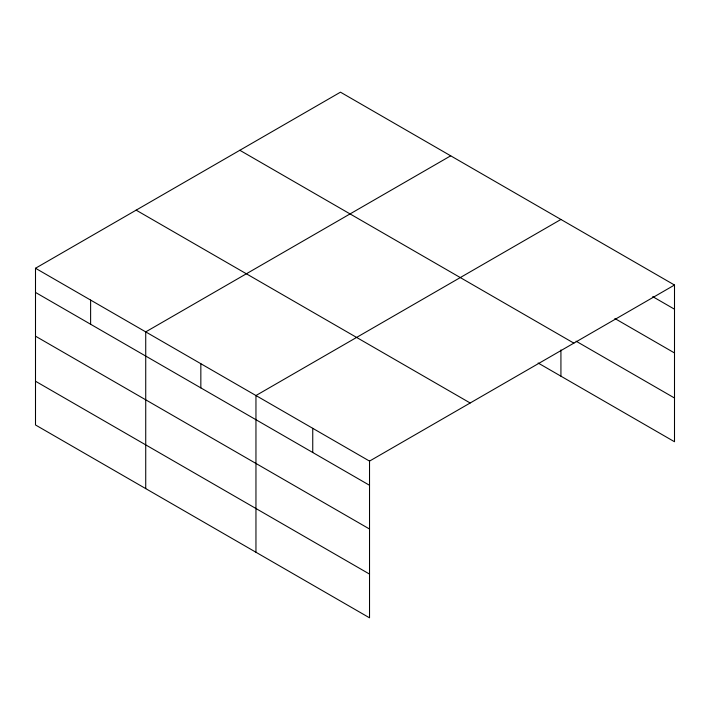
<?xml version="1.0" encoding="UTF-8"?>
<svg xmlns="http://www.w3.org/2000/svg" width="710" height="710" viewBox="0 0 710 710"><rect width="100%" height="100%" fill="white"/><g stroke="black" fill="none" stroke-linecap="round" stroke-linejoin="round"><path stroke-width="1.06" d="M35.5 268.256L369.528 461.101L369.528 617.824L35.5 424.97L35.5 268.256L340.472 92.176L674.5 285.029L674.5 441.744L538.127 363.014M450.699 155.818L145.727 331.889L145.727 488.613M560.927 219.461L255.955 395.532L255.955 552.256M369.528 461.101L674.5 285.029M652.73 296.638L674.5 309.205M614.878 318.524L674.5 352.95M576.076 341.182L674.5 398.008M239.829 150.28L573.857 343.134M136.142 210.142L470.171 402.996M35.5 292.431L369.528 485.285M35.5 336.176L369.528 529.021M35.5 381.234L369.528 574.088M560.927 349.941L560.927 376.176M312.746 428.316L312.746 452.501M200.841 363.715L200.841 387.891M90.614 300.073L90.614 324.257"/></g></svg>
